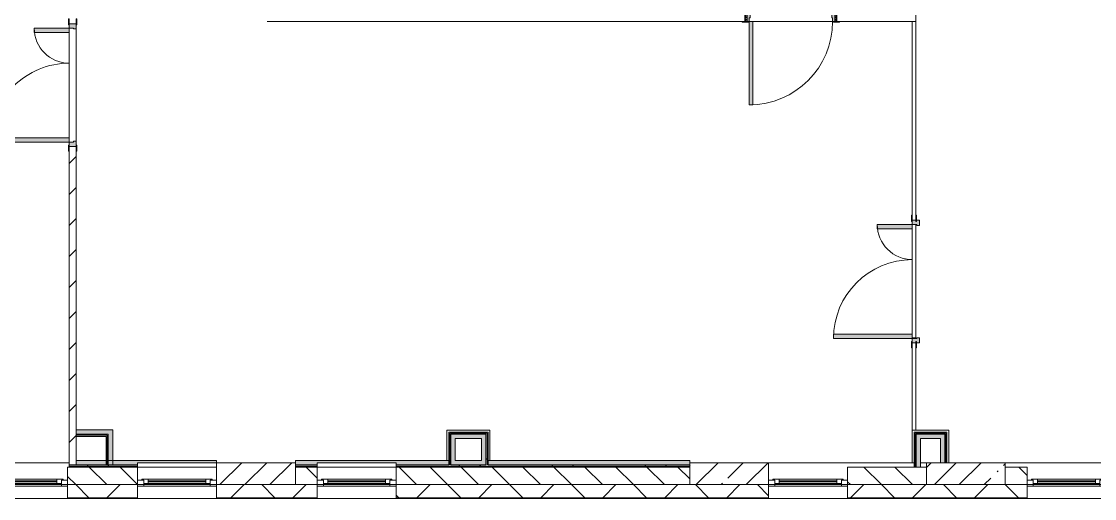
# Model space of a CAD drawing. Header units: millimetres. Extents: x 35098 to 231722, y -8553 to 29000.
# Drawn here: x 196117 to 208361, y -258 to 5180 of the extents above; entities that cross this region are included whole.
import ezdxf

# ---------------------------------------------------------------- set-up
doc = ezdxf.new("R2010")
doc.units = ezdxf.units.MM
for name, color, linetype, lineweight, true_color in [('A-DOOR-2', 7, 'Continuous', 5, 0xaaaaaa), ('A-DOOR-3', 7, 'Continuous', 5, 0xe2e2e2), ('A-DOOR-FRAM-1', 7, 'Continuous', 5, 0xe2e2e2), ('A-DOOR-FRAM-2', 7, 'Continuous', 5, 0xaaaaaa), ('A-FLOR-1', 7, 'Continuous', 5, 0xaaaaaa), ('I-WALL-1', 7, 'Continuous', 5, 0xe7e7e7), ('I-WALL-2', 7, 'Continuous', 9, 0xe7e7e7)]:
    doc.layers.add(name, color=color, linetype=linetype, lineweight=lineweight, true_color=true_color)
for name, color, linetype, lineweight in [('A-GLAZ-2', 7, 'Continuous', 5), ('A-WALL', 7, 'Continuous', 9), ('A-WALL-4', 7, 'Continuous', 5), ('I-WALL-3', 7, 'Continuous', 5), ('S-COLS-1', 7, 'Continuous', 5)]:
    doc.layers.add(name, color=color, linetype=linetype, lineweight=lineweight)
pattern_1 = [(45, (104712.3, 0), (-530.33, 530.33), []), (135, (104712.3, 0), (-530.33, -530.33), [])]

# ---------------------------------------------------------------- blocks, each defined once
blk = doc.blocks.new('120_Окно_СКБ_1Ст - 120_Окно_СКБ_1Ст 900х2500_h_ с форточкой-V121-2_7_2_птичка')
at = {"layer": 'A-GLAZ-2'}
for p, q in [((-450, -127), (-450, -57)), ((-450, -57), (-380, -57)), ((450, -57), (-450, -57)), ((-380, -57), (-380, -127)), ((380, -87), (-380, -87)), ((-380, -87), (-380, -127)), ((-330, -137), (-330, -87)), ((-330, -107), (330, -107)), ((330, -117), (-330, -117)), ((330, -137), (330, -87)), ((380, -127), (380, -57)), ((380, -57), (450, -57)), ((380, -127), (380, -87)), ((450, -57), (450, -127)), ((-380, -127), (-450, -127)), ((-450, -127), (-400, -127)), ((-380, -127), (-400, -127)), ((-400, -127), (-400, -137)), ((-400, -137), (400, -137)), ((400, -137), (-400, -137)), ((450, -127), (380, -127)), ((400, -127), (380, -127)), ((400, -127), (450, -127)), ((400, -137), (400, -127))]:
    blk.add_line(p, q, dxfattribs=at)
blk = doc.blocks.new('120_Окно_СКБ_1Ст - 120_Окно_СКБ_1Ст 900х2500_h_ с форточкой-22876038-2_7_2_птичка')
at = {"layer": 'A-GLAZ-2'}
for p, q in [((-450, -127), (-450, -57)), ((-450, -57), (-380, -57)), ((450, -57), (-450, -57)), ((-380, -57), (-380, -127)), ((380, -87), (-380, -87)), ((-380, -87), (-380, -127)), ((-330, -137), (-330, -87)), ((-330, -107), (330, -107)), ((330, -117), (-330, -117)), ((330, -137), (330, -87)), ((380, -127), (380, -57)), ((380, -57), (450, -57)), ((380, -127), (380, -87)), ((450, -57), (450, -127)), ((-380, -127), (-450, -127)), ((-450, -127), (-400, -127)), ((-380, -127), (-400, -127)), ((-400, -127), (-400, -137)), ((-400, -137), (400, -137)), ((400, -137), (-400, -137)), ((450, -127), (380, -127)), ((400, -127), (380, -127)), ((400, -127), (450, -127)), ((400, -137), (400, -127))]:
    blk.add_line(p, q, dxfattribs=at)
blk = doc.blocks.new('BSC_Колонна _Прямоугольная - 250х900-23282983-2_7_2_птичка')
at = {"layer": 'S-COLS-1'}
h = blk.add_hatch(dxfattribs=at)
h.set_pattern_fill('FP_151', color=256, style=0, pattern_type=2)
h.set_pattern_definition([(45, (-99480, -25), (-285.1231, 285.1231), []), (45, (-99194.88, -25), (-285.1231, 285.1231), [504.031, -100.806, 16.764, -84.042])])
h.paths.add_polyline_path([(450, -125), (450, 125), (-450, 125), (-450, -125)])
for p, q in [((450, 125), (-450, 125)), ((-450, 125), (-450, -125)), ((450, -125), (450, 125)), ((-450, -125), (450, -125))]:
    blk.add_line(p, q, dxfattribs=at)
blk = doc.blocks.new('110_Дверь_СКБ_1Ст_Внутренняя1 - Д-7а_л__950x2100h_Туалет-V122-2_7_2_птичка')
at = {"layer": 'A-DOOR-2'}
h = blk.add_hatch(dxfattribs=at)
h.set_pattern_fill('FP_152', color=256, style=0, pattern_type=2)
h.set_pattern_definition([(135, (1776.41, 174.685), (-14.14214, -14.14214), []), (225, (1776.41, 174.685), (14.14214, -14.14214), [])])
h.paths.add_polyline_path([(537.5, 110), (512.5, 110), (512.5, -110), (537.5, -110)])
at = {"layer": 'A-DOOR-3'}
h = blk.add_hatch(color=256, dxfattribs=at)
h.paths.add_polyline_path([(487.5, 110), (487.5, 70), (477.5, 70), (477.5, 30), (512.5, 30), (512.5, 110)])
h.paths.add_polyline_path([(-462.5, 110), (-487.5, 110), (-487.5, 30), (-452.5, 30), (-452.5, 70), (-462.5, 70)])
at = {"layer": 'A-DOOR-FRAM-1'}
for points in [[(447.5, 1060), (447.5, 110), (487.5, 110), (487.5, 1060)], [(-542.5, 118), (-542.5, 110), (-472.5, 110), (-472.5, 118)], [(-472.5, 30), (-487.5, 30), (-487.5, -110), (-472.5, -110)], [(567.5, 118), (497.5, 118), (497.5, 110), (567.5, 110)], [(512.5, 30), (497.5, 30), (497.5, -110), (512.5, -110)], [(-542.5, -110), (-542.5, -118), (-472.5, -118), (-472.5, -110)], [(567.5, -110), (497.5, -110), (497.5, -118), (567.5, -118)]]:
    blk.add_hatch(color=256, dxfattribs=at).paths.add_polyline_path(points)
at = {"layer": 'A-DOOR-FRAM-2'}
h = blk.add_hatch(dxfattribs=at)
h.set_pattern_fill('FP_153', color=256, style=0, pattern_type=2)
h.set_pattern_definition([(45, (-346.384, 174.685), (-14.1421, 14.1421), []), (135, (-346.384, 174.685), (-14.1421, -14.1421), [])])
h.paths.add_polyline_path([(-487.5, 110), (-512.5, 110), (-512.5, -110), (-487.5, -110)])
at = {"layer": 'A-DOOR-2'}
for p, q in [((487.5, 1060), (447.5, 1060)), ((447.5, 1060), (447.5, 110)), ((487.5, 110), (487.5, 1060)), ((447.5, 110), (487.5, 110))]:
    blk.add_line(p, q, dxfattribs=at)
blk.add_arc((487.5, 110), 950, 90, 180, dxfattribs=at)
at = {"layer": 'A-DOOR-FRAM-2'}
for p, q in [((-472.5, 118), (-542.5, 118)), ((-542.5, 118), (-542.5, 110)), ((-542.5, 110), (-472.5, 110)), ((-487.5, 110), (-512.5, 110)), ((-512.5, 110), (-512.5, -110)), ((-462.5, 110), (-487.5, 110)), ((-487.5, 110), (-487.5, 30)), ((-487.5, -110), (-487.5, 110)), ((-472.5, 110), (-487.5, 110)), ((-487.5, 110), (-487.5, 109)), ((-487.5, 109), (-472.5, 109)), ((-487.5, 30), (-452.5, 30)), ((-472.5, 30), (-487.5, 30)), ((-487.5, 30), (-487.5, -110)), ((-472.5, 110), (-472.5, 118)), ((-472.5, 109), (-472.5, 110)), ((-472.5, -110), (-472.5, 30)), ((-462.5, 70), (-462.5, 110)), ((-452.5, 70), (-462.5, 70)), ((-452.5, 30), (-452.5, 70)), ((487.5, 70), (477.5, 70)), ((477.5, 70), (477.5, 30)), ((477.5, 30), (512.5, 30)), ((487.5, 110), (487.5, 70)), ((512.5, 110), (487.5, 110)), ((567.5, 118), (497.5, 118)), ((497.5, 118), (497.5, 110)), ((512.5, 110), (497.5, 110)), ((497.5, 110), (497.5, 109)), ((497.5, 110), (567.5, 110)), ((497.5, 109), (512.5, 109)), ((512.5, 30), (497.5, 30)), ((497.5, 30), (497.5, -110)), ((512.5, 30), (512.5, 110)), ((537.5, 110), (512.5, 110)), ((512.5, 110), (512.5, -110)), ((512.5, 109), (512.5, 110)), ((512.5, -110), (512.5, 30)), ((537.5, -110), (537.5, 110)), ((567.5, 110), (567.5, 118)), ((-472.5, -110), (-542.5, -110)), ((-542.5, -110), (-542.5, -118)), ((-542.5, -118), (-472.5, -118)), ((-512.5, -110), (-487.5, -110)), ((-487.5, -110), (-472.5, -110)), ((-472.5, -118), (-472.5, -110)), ((497.5, -110), (512.5, -110)), ((567.5, -110), (497.5, -110)), ((497.5, -110), (497.5, -118)), ((497.5, -118), (567.5, -118)), ((512.5, -110), (537.5, -110)), ((567.5, -118), (567.5, -110))]:
    blk.add_line(p, q, dxfattribs=at)
blk = doc.blocks.new('110_Дверь_СКБ_2Ст - Д-5_п_ Из игровой в коридор-32215844-2_7_2_птичка')
at = {"layer": 'A-DOOR-3'}
for points in [[(-638, 40), (-588, 40), (-588, 940), (-638, 940)], [(612, 440), (612, 40), (662, 40), (662, 440)]]:
    blk.add_hatch(color=256, dxfattribs=at).paths.add_polyline_path(points)
h = blk.add_hatch(color=256, dxfattribs=at)
h.paths.add_polyline_path([(-688, 40), (-688, -40), (-628, -40), (-628, -10), (-638, -10), (-638, 40)])
h.paths.add_polyline_path([(652, -40), (712, -40), (712, 40), (662, 40), (662, -10), (652, -10)])
at = {"layer": 'A-DOOR-FRAM-1'}
for points in [[(-742, 40), (-672, 40), (-672, 48), (-742, 48)], [(698, 40), (768, 40), (768, 48), (698, 48)], [(-742, -48), (-672, -48), (-672, -40), (-742, -40)], [(698, -48), (768, -48), (768, -40), (698, -40)]]:
    blk.add_hatch(color=256, dxfattribs=at).paths.add_polyline_path(points)
at = {"layer": 'A-DOOR-2'}
for p, q in [((-638, 940), (-638, 40)), ((-588, 940), (-638, 940)), ((-588, 40), (-588, 940)), ((662, 440), (612, 440)), ((612, 440), (612, 40)), ((662, 40), (662, 440)), ((-638, 40), (-588, 40)), ((612, 40), (662, 40))]:
    blk.add_line(p, q, dxfattribs=at)
for centre, radius, start, end in [((-638, 40), 900, 0, 90), ((662, 40), 400, 90, 180)]:
    blk.add_arc(centre, radius, start, end, dxfattribs=at)
at = {"layer": 'A-DOOR-FRAM-2'}
for p, q in [((-672, 48), (-742, 48)), ((-742, 48), (-742, 40)), ((-742, 40), (-672, 40)), ((-638, 40), (-688, 40)), ((-688, 40), (-688, -40)), ((-672, 40), (-672, 48)), ((-638, -10), (-638, 40)), ((662, 40), (662, -10)), ((712, 40), (662, 40)), ((768, 48), (698, 48)), ((698, 48), (698, 40)), ((698, 40), (768, 40)), ((712, -40), (712, 40)), ((768, 40), (768, 48)), ((-672, -40), (-742, -40)), ((-742, -40), (-742, -48)), ((-742, -48), (-672, -48)), ((-688, -40), (-628, -40)), ((-672, -39), (-688, -39)), ((-688, -39), (-688, -40)), ((-688, -40), (-672, -40)), ((-672, -40), (-672, -39)), ((-672, -48), (-672, -40)), ((-628, -10), (-638, -10)), ((-628, -40), (-628, -10)), ((662, -10), (652, -10)), ((652, -10), (652, -40)), ((652, -40), (712, -40)), ((712, -39), (698, -39)), ((698, -39), (698, -40)), ((698, -40), (712, -40)), ((768, -40), (698, -40)), ((698, -40), (698, -48)), ((698, -48), (768, -48)), ((712, -40), (712, -39)), ((768, -48), (768, -40))]:
    blk.add_line(p, q, dxfattribs=at)
blk = doc.blocks.new('BSC_Колонна _Прямоугольная - 250х900-V123-2_7_2_птичка')
at = {"layer": 'S-COLS-1'}
h = blk.add_hatch(dxfattribs=at)
h.set_pattern_fill('FP_154', color=256, style=0, pattern_type=2)
h.set_pattern_definition([(45, (-94080, -25), (-285.1231, 285.1231), []), (45, (-93794.88, -25), (-285.1231, 285.1231), [504.031, -100.806, 16.764, -84.042])])
h.paths.add_polyline_path([(450, -125), (450, 125), (-450, 125), (-450, -125), (311, -125)])
for p, q in [((450, 125), (-450, 125)), ((-450, 125), (-450, -125)), ((450, -125), (450, 125)), ((-450, -125), (450, -125))]:
    blk.add_line(p, q, dxfattribs=at)
blk = doc.blocks.new('BSC_Колонна _Прямоугольная - 250х900-V124-2_7_2_птичка')
at = {"layer": 'S-COLS-1'}
h = blk.add_hatch(dxfattribs=at)
h.set_pattern_fill('FP_155', color=256, style=0, pattern_type=2)
h.set_pattern_definition([(45, (-102180, -25), (-285.1231, 285.1231), []), (45, (-101894.88, -25), (-285.1231, 285.1231), [504.031, -100.806, 16.764, -84.042])])
h.paths.add_polyline_path([(450, -125), (450, 125), (-450, 125), (-450, -125), (-368, -125)])
for p, q in [((450, 125), (-450, 125)), ((-450, 125), (-450, -125)), ((450, -125), (450, 125)), ((-450, -125), (450, -125))]:
    blk.add_line(p, q, dxfattribs=at)
blk = doc.blocks.new('110_Дверь_СКБ_2Ст - Д-5_п__в составе перегородки _не входит в спец__-32680317-2_7_2_птичка')
at = {"layer": 'A-DOOR-3'}
h = blk.add_hatch(color=256, dxfattribs=at)
h.paths.add_polyline_path([(712, -20), (712, 60), (652, 60), (652, 30), (662, 30), (662, -20)])
h.paths.add_polyline_path([(-628, 60), (-688, 60), (-688, -20), (-638, -20), (-638, 30), (-628, 30)])
for points in [[(-588, -420), (-588, -20), (-638, -20), (-638, -420)], [(662, -20), (612, -20), (612, -920), (662, -920)]]:
    blk.add_hatch(color=256, dxfattribs=at).paths.add_polyline_path(points)
at = {"layer": 'A-DOOR-FRAM-1'}
for points in [[(-673, 28), (-743, 28), (-743, 20), (-673, 20)], [(767, 28), (697, 28), (697, 20), (767, 20)], [(-673, -20), (-743, -20), (-743, -28), (-673, -28)], [(767, -20), (697, -20), (697, -28), (767, -28)]]:
    blk.add_hatch(color=256, dxfattribs=at).paths.add_polyline_path(points)
at = {"layer": 'A-DOOR-2'}
for p, q in [((-638, -20), (-588, -20)), ((-638, -420), (-638, -20)), ((-588, -20), (-588, -420)), ((612, -20), (662, -20)), ((612, -920), (612, -20)), ((662, -20), (662, -920)), ((-588, -420), (-638, -420)), ((662, -920), (612, -920))]:
    blk.add_line(p, q, dxfattribs=at)
for centre, radius, start, end in [((-638, -20), 400, 270, 0), ((662, -20), 900, 180, 270)]:
    blk.add_arc(centre, radius, start, end, dxfattribs=at)
at = {"layer": 'A-DOOR-FRAM-2'}
for p, q in [((-743, 28), (-673, 28)), ((-743, 20), (-743, 28)), ((-673, 20), (-743, 20)), ((-688, 60), (-628, 60)), ((-688, -20), (-688, 60)), ((-688, 20), (-673, 20)), ((-688, 19), (-688, 20)), ((-673, 19), (-688, 19)), ((-673, 28), (-673, 20)), ((-673, 20), (-673, 19)), ((-638, 30), (-638, -20)), ((-628, 30), (-638, 30)), ((-628, 60), (-628, 30)), ((652, 60), (712, 60)), ((652, 30), (652, 60)), ((662, 30), (652, 30)), ((662, -20), (662, 30)), ((697, 20), (697, 28)), ((697, 28), (767, 28)), ((697, 19), (697, 20)), ((697, 20), (712, 20)), ((767, 20), (697, 20)), ((712, 19), (697, 19)), ((712, 60), (712, -20)), ((712, 20), (712, 19)), ((767, 28), (767, 20)), ((-743, -20), (-673, -20)), ((-743, -28), (-743, -20)), ((-673, -28), (-743, -28)), ((-638, -20), (-688, -20)), ((-673, -20), (-673, -28)), ((712, -20), (662, -20)), ((697, -28), (697, -20)), ((697, -20), (767, -20)), ((767, -28), (697, -28)), ((767, -20), (767, -28))]:
    blk.add_line(p, q, dxfattribs=at)

msp = doc.modelspace()

# ---------------------------------------------------------------- hatches: boundary and pattern name
at = {"layer": 'A-WALL-4'}
h = msp.add_hatch(dxfattribs=at)
h.set_pattern_fill('FP_113', color=256, style=0, pattern_type=2)
h.set_pattern_definition([(135, (104712.32, 0), (-176.7767, -176.7767), [])])
h.paths.add_polyline_path([(226742.3, -100), (227542.3, -100), (227542.3, 100), (226742.3, 100)])
h.paths.add_polyline_path([(214871.5, -100), (214942.3, -100), (214942.3, 100), (213642.3, 100), (213642.3, -100), (214407.7, -100)])
h.paths.add_polyline_path([(223682.9, -100), (224042.3, -100), (224042.3, 100), (223542.3, 100), (223542.3, -100)])
h.paths.add_polyline_path([(218392.3, -100), (218392.3, 100), (218142.3, 100), (218142.3, -100)])
h.paths.add_polyline_path([(219292.3, -100), (220342.3, -100), (220342.3, 100), (219292.3, 100)])
h.paths.add_polyline_path([(199492.3, -100), (199492.3, 100), (199242.3, 100), (199242.3, -100)])
h.paths.add_polyline_path([(200494.9, -100), (203742.3, -100), (203741.3, 100), (200392.3, 100), (200392.3, -100)])
h.paths.add_polyline_path([(207342.3, -100), (207592.3, -100), (207592.3, 100), (207342.3, 100)])
h.paths.add_polyline_path([(209306.4, -100), (209542.3, -100), (209542.3, 100), (208492.3, 100), (208492.3, -100)])
h.paths.add_polyline_path([(205542.3, -100), (206442.3, -100), (206442.3, 100), (205542.3, 100)])
h.paths.add_polyline_path([(197248.6, -100), (197442.3, -100), (197442.3, 100), (196642.3, 100), (196642.3, -100), (196808.1, -100)])
h = msp.add_hatch(dxfattribs=at)
h.set_pattern_fill('FP_103', color=256, style=0, pattern_type=2)
h.set_pattern_definition([(45, (104712.3, 0), (-353.5534, 353.5534), []), (135, (104712.3, 0), (-353.5534, -353.5534), [])])
h.paths.add_polyline_path([(226929.3, -250), (227542.3, -250), (227542.3, -100), (226742.3, -100), (226742.3, -250)])
h.paths.add_polyline_path([(225074.2, -250), (225842.3, -250), (225842.3, -100), (224942.3, -100), (224942.3, -250)])
h.paths.add_polyline_path([(229711.8, -250), (229792.3, -250), (229792.3, -100), (228442.3, -100), (228442.3, -250), (228784.3, -250)])
h.paths.add_polyline_path([(217242.3, -250), (218392.3, -250), (218392.3, -100), (217242.3, -100)])
h.paths.add_polyline_path([(212088.9, -250), (212742.3, -250), (212742.3, -100), (211842.3, -100), (211842.3, -250)])
h.paths.add_polyline_path([(213642.3, -250), (214942.3, -250), (214942.3, -100), (213642.3, -100)])
h.paths.add_polyline_path([(219292.3, -250), (220342.3, -250), (220342.3, -100), (219292.3, -100)])
h.paths.add_polyline_path([(224042.3, -250), (224042.3, -100), (222642.3, -100), (222642.3, -250), (223682.9, -250)])
h.paths.add_polyline_path([(206523.8, -250), (207592.3, -250), (207592.3, -100), (205542.3, -100), (205542.3, -250), (206442.3, -250)])
h.paths.add_polyline_path([(208492.3, -250), (209542.3, -250), (209542.3, -100), (208492.3, -100)])
h.paths.add_polyline_path([(203742.3, -250), (204642.3, -250), (204642.3, -100), (200392.3, -100), (200392.3, -250), (203741.3, -250)])
h.paths.add_polyline_path([(198342.3, -250), (199492.3, -250), (199492.3, -100), (198342.3, -100)])
h.paths.add_polyline_path([(193922.3, -250), (195742.3, -250), (195742.3, -100), (193922.3, -100)])
h.paths.add_polyline_path([(196784.9, -250), (197442.3, -250), (197442.3, -100), (196642.3, -100), (196642.3, -250)])
at = {"layer": 'I-WALL-1'}
for points in [[(201067.3, 175), (201067.3, 475), (201017.3, 475), (201017.3, 175)], [(201367.3, 425), (201417.3, 425), (201417.3, 475), (201067.3, 475), (201067.3, 425)], [(201417.3, 175), (201417.3, 425), (201367.3, 425), (201367.3, 175)], [(206602.3, 425), (206652.3, 425), (206652.3, 475), (206327.3, 475), (206327.3, 425), (206523.8, 425)], [(206377.3, 100), (206377.3, 425), (206327.3, 425), (206327.3, 100)], [(206652.3, 150), (206652.3, 425), (206602.3, 425), (206602.3, 150)]]:
    msp.add_hatch(color=256, dxfattribs=at).paths.add_polyline_path(points)
at = {"layer": 'I-WALL-2'}
for points in [[(197108.3, 475), (197158.3, 475), (197158.3, 525), (196742.3, 525), (196742.3, 475)], [(197108.3, 125), (197158.3, 125), (197158.3, 475), (197108.3, 475), (197108.3, 230.5)], [(196742.3, 125), (197442.3, 125), (197442.3, 150), (198342.3, 150), (198342.3, 175), (196742.3, 175)]]:
    msp.add_hatch(color=256, dxfattribs=at).paths.add_polyline_path(points)
h = msp.add_hatch(color=256, dxfattribs=at)
h.paths.add_polyline_path([(203742.3, 125), (203741.3, 175), (201442.3, 175), (201442.3, 125), (203741.3, 125)])
h.paths.add_polyline_path([(199492.3, 125), (199492.3, 150), (200392.3, 150), (200392.3, 125), (200992.3, 125), (200992.3, 175), (199242.3, 175), (199242.3, 125)])
h.paths.add_polyline_path([(201017.3, 125), (201417.3, 125), (201417.3, 175), (201017.3, 175)])
at = {"layer": 'I-WALL-3'}
h = msp.add_hatch(dxfattribs=at)
h.set_pattern_fill('FP_115', color=256, style=0, pattern_type=2)
h.set_pattern_definition([(45, (104712.32, 0), (-176.7767, 176.7767), [])])
h.paths.add_polyline_path([(196662.3, 125), (196742.3, 125), (196742.3, 3755), (196662.3, 3755), (196662.3, 230.5)])
h.paths.add_polyline_path([(196742.3, 5155), (196742.3, 10400), (196662.3, 10400), (196662.3, 5155), (196712.3, 5155)])
h = msp.add_hatch(dxfattribs=at)
h.set_pattern_fill('FP_215', color=256, style=0, pattern_type=2)
h.set_pattern_definition(pattern_1)
h.paths.add_polyline_path([(200992.3, 125), (201004.8, 125), (201004.8, 500), (200992.3, 500), (200992.3, 175)])
h = msp.add_hatch(dxfattribs=at)
h.set_pattern_fill('FP_215', color=256, style=0, pattern_type=2)
h.set_pattern_definition(pattern_1)
h.paths.add_polyline_path([(201004.8, 125), (201017.3, 125), (201017.3, 487.5), (201004.8, 487.5), (201004.8, 175)])
h = msp.add_hatch(dxfattribs=at)
h.set_pattern_fill('FP_215', color=256, style=0, pattern_type=2)
h.set_pattern_definition(pattern_1)
h.paths.add_polyline_path([(201417.3, 125), (201429.8, 125), (201429.8, 475), (201417.3, 475), (201417.3, 175)])
h = msp.add_hatch(dxfattribs=at)
h.set_pattern_fill('FP_215', color=256, style=0, pattern_type=2)
h.set_pattern_definition(pattern_1)
h.paths.add_polyline_path([(201429.8, 125), (201442.3, 125), (201442.3, 487.5), (201429.8, 487.5), (201429.8, 175)])
h = msp.add_hatch(dxfattribs=at)
h.set_pattern_fill('FP_215', color=256, style=0, pattern_type=2)
h.set_pattern_definition(pattern_1)
h.paths.add_polyline_path([(206314.8, 100), (206314.8, 487.5), (206302.3, 487.5), (206302.3, 100)])
h = msp.add_hatch(dxfattribs=at)
h.set_pattern_fill('FP_215', color=256, style=0, pattern_type=2)
h.set_pattern_definition(pattern_1)
h.paths.add_polyline_path([(206314.8, 100), (206327.3, 100), (206327.3, 475), (206314.8, 475), (206314.8, 230.5)])
h = msp.add_hatch(dxfattribs=at)
h.set_pattern_fill('FP_215', color=256, style=0, pattern_type=2)
h.set_pattern_definition(pattern_1)
h.paths.add_polyline_path([(206662.9, 150), (206664.8, 150), (206664.8, 475), (206652.3, 475), (206652.3, 150)])
h = msp.add_hatch(dxfattribs=at)
h.set_pattern_fill('FP_215', color=256, style=0, pattern_type=2)
h.set_pattern_definition(pattern_1)
h.paths.add_polyline_path([(206675.4, 150), (206677.3, 150), (206677.3, 487.5), (206664.8, 487.5), (206664.8, 150)])
h = msp.add_hatch(dxfattribs=at)
h.set_pattern_fill('FP_215', color=256, style=0, pattern_type=2)
h.set_pattern_definition(pattern_1)
h.paths.add_polyline_path([(197442.3, 112.5), (197442.3, 125), (196662.3, 125), (196662.3, 112.5), (197248.6, 112.5)])
h = msp.add_hatch(dxfattribs=at)
h.set_pattern_fill('FP_215', color=256, style=0, pattern_type=2)
h.set_pattern_definition(pattern_1)
h.paths.add_polyline_path([(199492.3, 112.5), (199492.3, 125), (199242.3, 125), (199242.3, 112.5)])
h.paths.add_polyline_path([(203742.3, 112.5), (203741.3, 125), (200392.3, 125), (200392.3, 112.5), (203741.3, 112.5)])
h = msp.add_hatch(dxfattribs=at)
h.set_pattern_fill('FP_215', color=256, style=0, pattern_type=2)
h.set_pattern_definition(pattern_1)
h.paths.add_polyline_path([(196784.9, 100), (197442.3, 100), (197442.3, 112.5), (196662.3, 112.5), (196662.3, 100), (196742.3, 100)])
h = msp.add_hatch(dxfattribs=at)
h.set_pattern_fill('FP_215', color=256, style=0, pattern_type=2)
h.set_pattern_definition(pattern_1)
h.paths.add_polyline_path([(199492.3, 100), (199492.3, 112.5), (199242.3, 112.5), (199242.3, 100)])
h.paths.add_polyline_path([(203742.3, 100), (203741.3, 112.5), (200392.3, 112.5), (200392.3, 100), (203741.3, 100)])

# ---------------------------------------------------------------- linework, layer by layer
at = {"layer": 'A-FLOR-1'}
for p, q in [((206282.3, 1575), (206322.3, 1575)), ((206322.3, 1575), (206322.3, 1565)), ((200972.3, 174.2), (200972.3, 520)), ((200972.3, 520), (201462.3, 520)), ((201462.3, 520), (201462.3, 174.6)), ((206282.3, 150), (206282.3, 521)), ((206322.3, 521), (206698.3, 521)), ((206698.3, 521), (206698.3, 150))]:
    msp.add_line(p, q, dxfattribs=at)
at = {"layer": 'A-WALL'}
for p, q in [((206322.3, 5180), (206282.3, 5180)), ((197108.3, 475), (196742.3, 475)), ((197095.8, 462.5), (196742.3, 462.5)), ((197095.8, 125), (197095.8, 462.5)), ((197108.3, 125), (197108.3, 475)), ((201004.8, 487.5), (201004.8, 125)), ((201429.8, 487.5), (201004.8, 487.5)), ((201017.3, 475), (201017.3, 125)), ((201417.3, 475), (201017.3, 475)), ((201417.3, 125), (201417.3, 475)), ((201429.8, 125), (201429.8, 487.5)), ((206302.3, 487.5), (206302.3, 425)), ((206314.8, 487.5), (206314.8, 100)), ((206664.8, 487.5), (206314.8, 487.5)), ((206327.3, 475), (206327.3, 100)), ((206652.3, 475), (206327.3, 475)), ((206652.3, 150), (206652.3, 475)), ((206664.8, 150), (206664.8, 487.5)), ((196662.3, 125), (197442.3, 125)), ((196742.3, 175), (196742.3, 125)), ((199242.3, 125), (199492.3, 125)), ((200392.3, 125), (200992.3, 125)), ((200992.3, 175), (200992.3, 125)), ((201017.3, 125), (201417.3, 125)), ((201442.3, 175), (201442.3, 125)), ((201442.3, 125), (203742.3, 125)), ((196662.3, 112.5), (197442.3, 112.5)), ((196662.3, 100), (197442.3, 100)), ((199242.3, 112.5), (199492.3, 112.5)), ((199492.3, 100), (199242.3, 100)), ((200392.3, 112.5), (203742.3, 112.5)), ((203742.3, 100), (200392.3, 100)), ((196642.3, -100), (197442.3, -100)), ((197442.3, -100), (196642.3, -100)), ((199242.3, -100), (199492.3, -100)), ((199492.3, -100), (199242.3, -100)), ((200392.3, -100), (203742.3, -100)), ((203742.3, -100), (200392.3, -100)), ((205542.3, -100), (206442.3, -100)), ((206442.3, -100), (205542.3, -100)), ((207342.3, -100), (207592.3, -100)), ((207592.3, -100), (207342.3, -100)), ((196642.3, -250), (197442.3, -250)), ((196642.3, -253), (197442.3, -253)), ((198342.3, -250), (199492.3, -250)), ((198342.3, -253), (199492.3, -253)), ((200392.3, -250), (204642.3, -250)), ((200392.3, -253), (204642.3, -253)), ((205542.3, -250), (207592.3, -250)), ((205542.3, -253), (207592.3, -253))]:
    msp.add_line(p, q, dxfattribs=at)
at = {"layer": 'A-WALL-4'}
for p, q in [((196662.3, 100), (196642.3, 100)), ((196642.3, 100), (196642.3, -258)), ((197442.3, -258), (197442.3, 100)), ((199492.3, -258), (199492.3, 100)), ((200392.3, 100), (200392.3, -258)), ((206442.3, 100), (205542.3, 100)), ((205542.3, 100), (205542.3, -258)), ((207592.3, 100), (207342.3, 100)), ((207592.3, -258), (207592.3, 100)), ((195762.3, -100), (196642.3, -100)), ((197442.3, -100), (198342.3, -100)), ((198342.3, -100), (198342.3, -258)), ((199492.3, -100), (200392.3, -100)), ((204642.3, -258), (204642.3, -100)), ((204642.3, -100), (205542.3, -100)), ((207592.3, -100), (208492.3, -100)), ((193914.3, -258), (197442.3, -258)), ((197442.3, -258), (211842.3, -258))]:
    msp.add_line(p, q, dxfattribs=at)
at = {"layer": 'I-WALL-3'}
for p, q in [((206322.3, 10600), (206322.3, 2970)), ((198922.3, 5180), (204342.3, 5180)), ((205372.3, 5180), (204462.3, 5180)), ((205452.3, 5180), (206282.3, 5180)), ((206282.3, 5180), (206282.3, 2970)), ((196662.3, 3855), (196662.3, 5055)), ((196742.3, 5095), (196742.3, 3815)), ((196662.3, 3700), (196662.3, 100)), ((196742.3, 175), (196742.3, 3700)), ((206322.3, 2865), (206322.3, 1575)), ((206282.3, 1615), (206282.3, 2815)), ((206282.3, 1460), (206282.3, 521)), ((206322.3, 521), (206322.3, 1460)), ((197158.3, 525), (196742.3, 525)), ((197158.3, 125), (197158.3, 525)), ((200992.3, 500), (200992.3, 175)), ((201442.3, 500), (200992.3, 500)), ((201442.3, 175), (201442.3, 500)), ((206282.3, 521), (206322.3, 521)), ((206302.3, 500), (206302.3, 100)), ((206677.3, 500), (206302.3, 500)), ((206677.3, 150), (206677.3, 500)), ((196742.3, 450), (197083.3, 450)), ((197083.3, 450), (197083.3, 125)), ((201067.3, 175), (201067.3, 425)), ((201067.3, 425), (201367.3, 425)), ((201367.3, 425), (201367.3, 175)), ((206377.3, 100), (206377.3, 425)), ((206377.3, 425), (206602.3, 425)), ((206602.3, 425), (206602.3, 150)), ((195762.3, 150), (196662.3, 150)), ((198342.3, 175), (196742.3, 175)), ((197442.3, 100), (197442.3, 150)), ((197442.3, 150), (198342.3, 150)), ((198342.3, 150), (198342.3, 175)), ((200992.3, 175), (199242.3, 175)), ((199242.3, 175), (199242.3, 150)), ((199492.3, 100), (199492.3, 150)), ((199492.3, 150), (200392.3, 150)), ((200392.3, 150), (200392.3, 100)), ((201367.3, 175), (201067.3, 175)), ((203742.3, 175), (201442.3, 175)), ((203742.3, 150), (203742.3, 175)), ((204642.3, 150), (206302.3, 150)), ((206377.3, 150), (206442.3, 150)), ((207342.3, 150), (211842.3, 150)), ((198342.3, 100), (197442.3, 100)), ((200392.3, 100), (199492.3, 100))]:
    msp.add_line(p, q, dxfattribs=at)

# ---------------------------------------------------------------- block references
at = {"layer": 'A-DOOR-2'}
for name, p, rotation in [('110_Дверь_СКБ_1Ст_Внутренняя1 - Д-7а_л__950x2100h_Туалет-V122-2_7_2_птичка', (204909.8, 5290), 180), ('110_Дверь_СКБ_2Ст - Д-5_п_ Из игровой в коридор-32215844-2_7_2_птичка', (196702.3, 4442.5), 89.99999999999991), ('110_Дверь_СКБ_2Ст - Д-5_п__в составе перегородки _не входит в спец__-32680317-2_7_2_птичка', (206302.3, 2227.5), 270)]:
    msp.add_blockref(name, p, dxfattribs=dict(at, rotation=rotation))
at = {"layer": 'A-GLAZ-2', "rotation": 180}
for name, p in [('120_Окно_СКБ_1Ст - 120_Окно_СКБ_1Ст 900х2500_h_ с форточкой-V121-2_7_2_птичка', (196192.3, -175)), ('120_Окно_СКБ_1Ст - 120_Окно_СКБ_1Ст 900х2500_h_ с форточкой-22876038-2_7_2_птичка', (197892.3, -175)), ('120_Окно_СКБ_1Ст - 120_Окно_СКБ_1Ст 900х2500_h_ с форточкой-22876038-2_7_2_птичка', (199942.3, -175)), ('120_Окно_СКБ_1Ст - 120_Окно_СКБ_1Ст 900х2500_h_ с форточкой-22876038-2_7_2_птичка', (205092.3, -175)), ('120_Окно_СКБ_1Ст - 120_Окно_СКБ_1Ст 900х2500_h_ с форточкой-22876038-2_7_2_птичка', (208042.3, -175))]:
    msp.add_blockref(name, p, dxfattribs=at)
at = {"layer": 'S-COLS-1'}
for name, p in [('BSC_Колонна _Прямоугольная - 250х900-V123-2_7_2_птичка', (198792.3, 25)), ('BSC_Колонна _Прямоугольная - 250х900-23282983-2_7_2_птичка', (204192.3, 25)), ('BSC_Колонна _Прямоугольная - 250х900-V124-2_7_2_птичка', (206892.3, 25))]:
    msp.add_blockref(name, p, dxfattribs=at)

doc.saveas('drawing.dxf')
